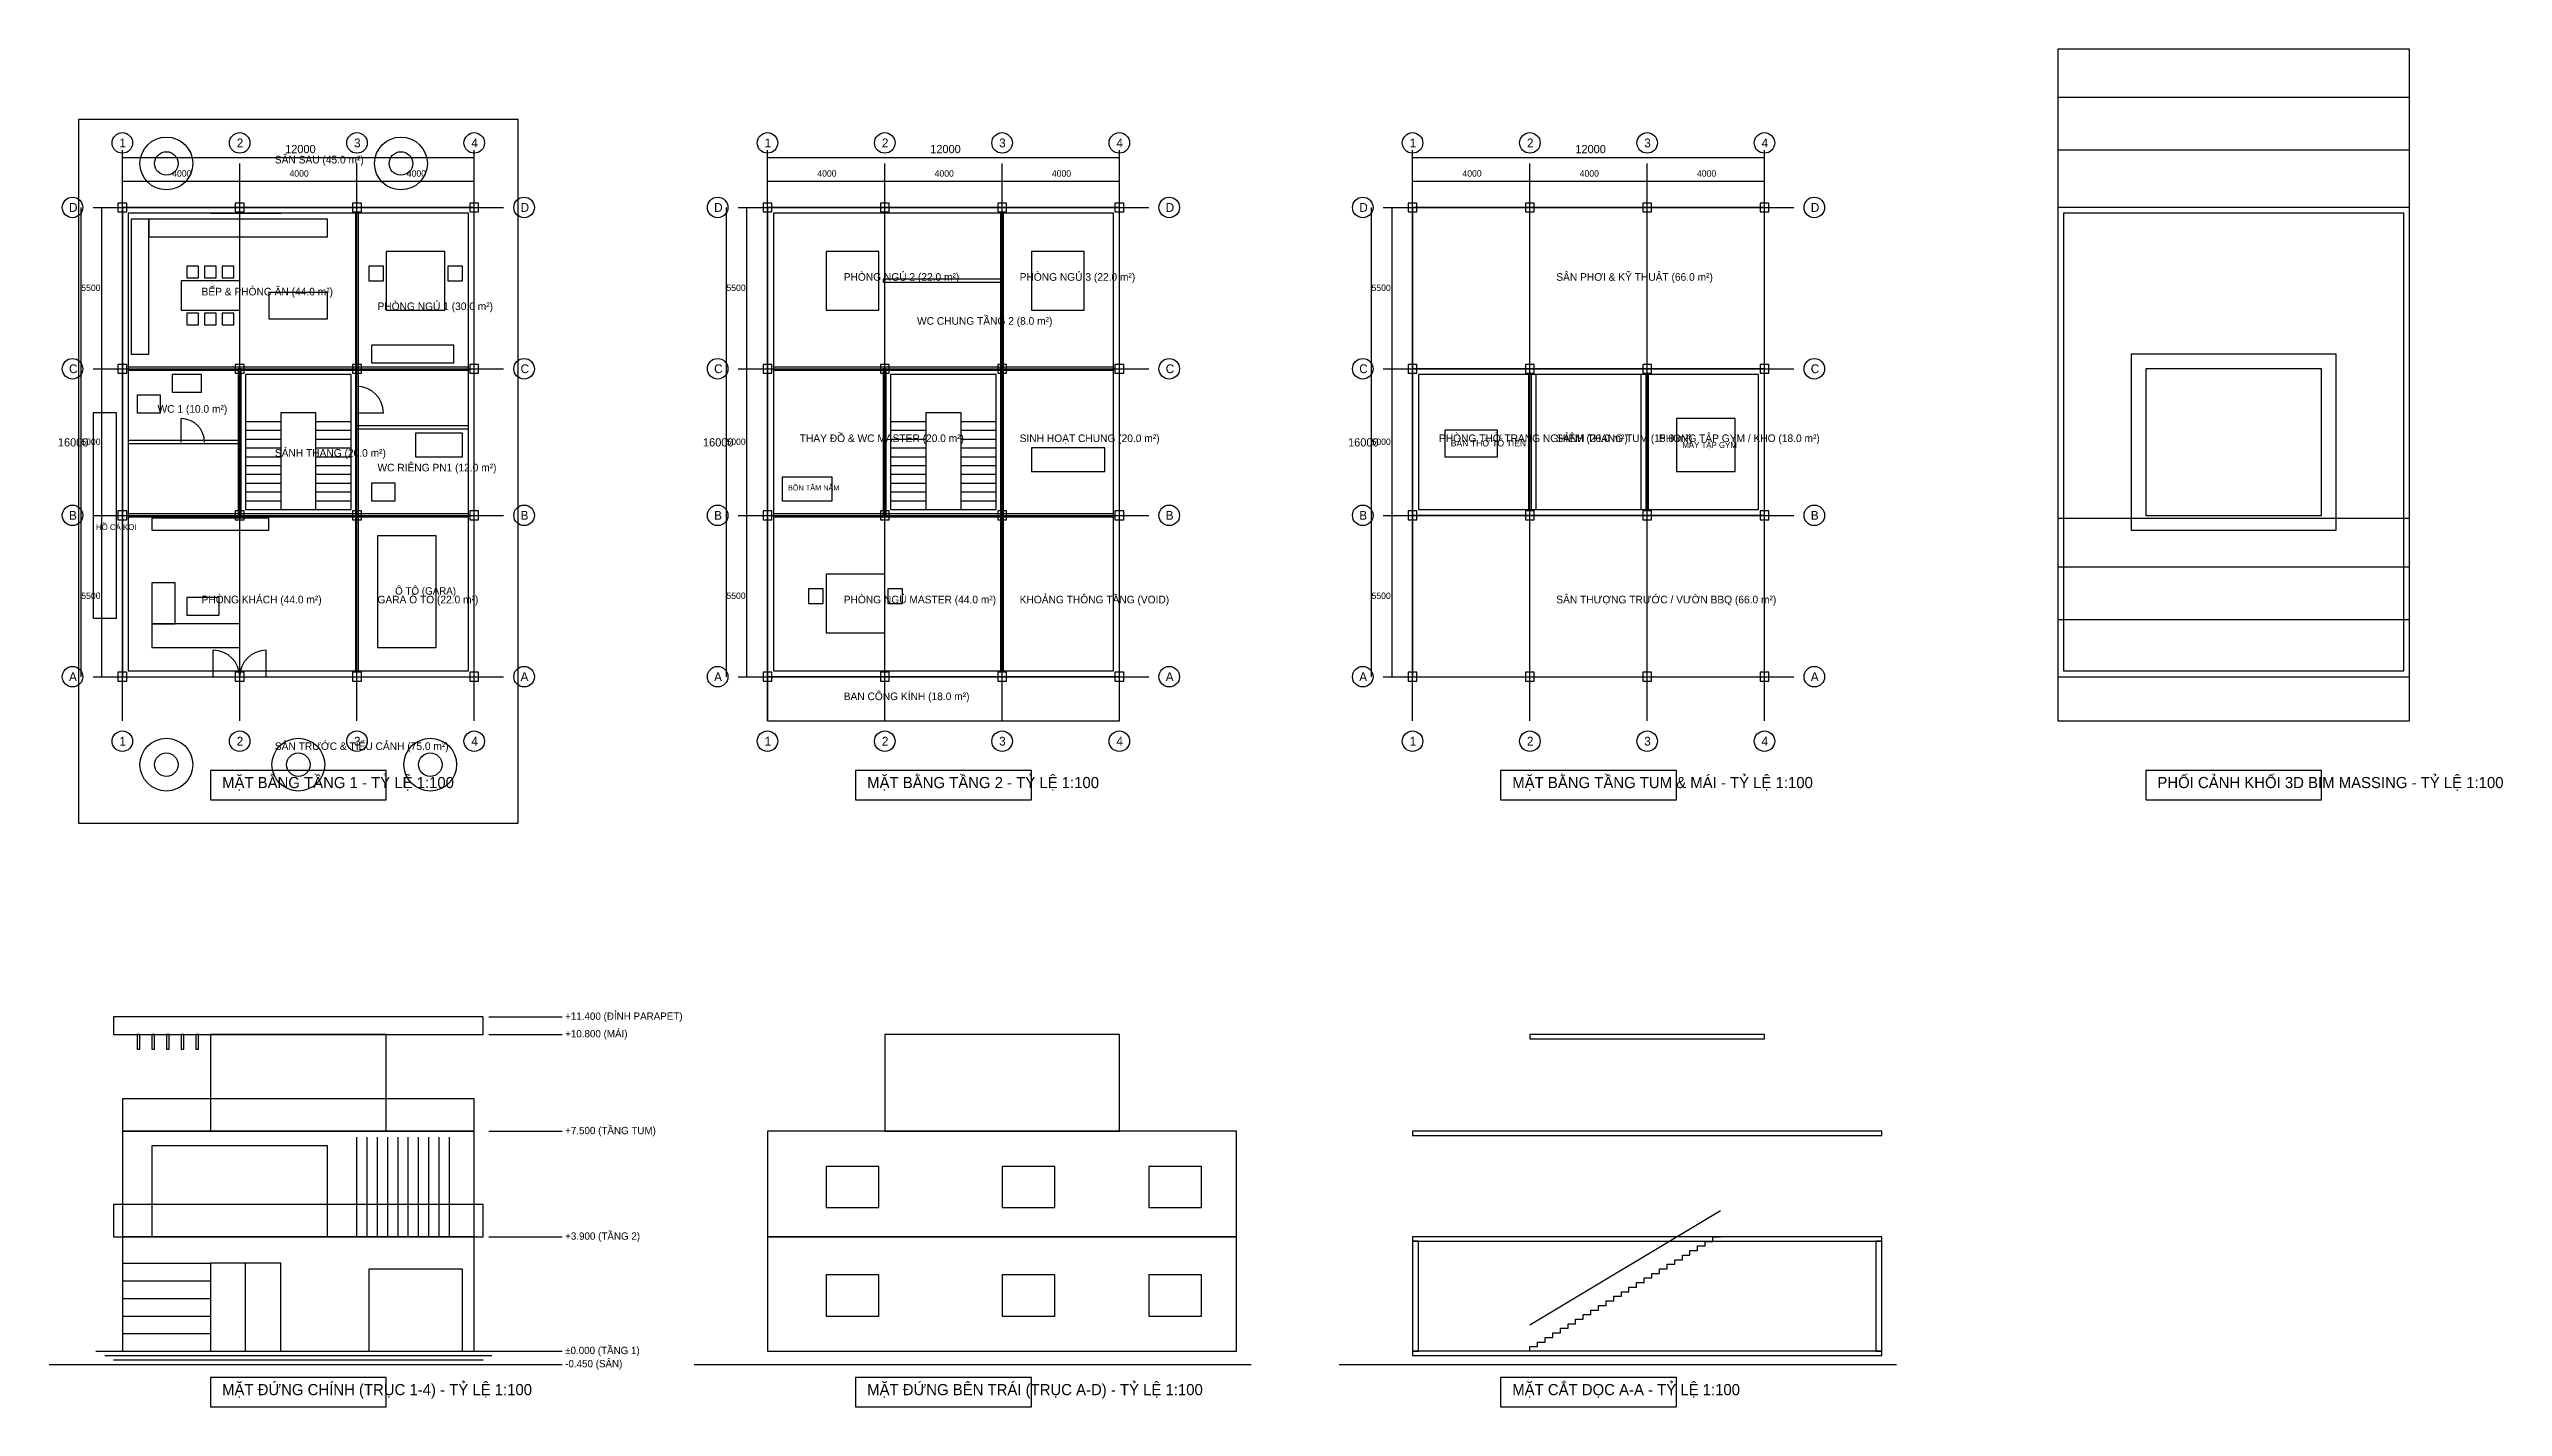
# Model space of a CAD drawing. Header units: millimetres. Extents: x -1000 to 82683, y -19900 to 26400.
import ezdxf

# ---------------------------------------------------------------- set-up
doc = ezdxf.new("R2010")
doc.units = ezdxf.units.MM
for name, color, linetype in [('A-3D-SOLID', 7, 'Continuous'), ('A-ANNO', 7, 'Continuous'), ('A-COLS', 7, 'Continuous'), ('A-DIMS', 7, 'Continuous'), ('A-DOOR', 7, 'Continuous'), ('A-ELEV', 7, 'Continuous'), ('A-FURN', 7, 'Continuous'), ('A-GLAZ', 7, 'Continuous'), ('A-GRID', 7, 'Continuous'), ('A-SANR', 7, 'Continuous'), ('A-SECT', 7, 'Continuous'), ('A-SITE', 7, 'Continuous'), ('A-STAIR', 7, 'Continuous'), ('A-WALL-EXTR', 7, 'Continuous'), ('A-WALL-INTR', 7, 'Continuous')]:
    doc.layers.add(name, color=color, linetype=linetype)

msp = doc.modelspace()

# ---------------------------------------------------------------- linework, layer by layer
at = {"layer": 'A-3D-SOLID'}
for points in [[(67500, 10400), (79500, 10400), (79500, 26400), (67500, 26400)], [(67500, 8750), (79500, 8750), (79500, 24750), (67500, 24750)], [(67500, 6950), (79500, 6950), (79500, 22950), (67500, 22950)], [(67500, 5000), (79500, 5000), (79500, 21000), (67500, 21000)], [(67500, 5000), (79500, 5000), (79500, 21000), (67500, 21000)], [(67500, 3500), (79500, 3500), (79500, 21000), (67500, 21000)], [(67500, 5000), (79500, 5000), (79500, 21000), (67500, 21000)], [(67700, 5200), (79300, 5200), (79300, 20800), (67700, 20800)], [(70000, 10000), (77000, 10000), (77000, 16000), (70000, 16000)], [(70500, 10500), (76500, 10500), (76500, 15500), (70500, 15500)]]:
    msp.add_lwpolyline(points, close=True, dxfattribs=at)
at = {"layer": 'A-ANNO'}
for points in [[(4500, 800), (10500, 800), (10500, 1800), (4500, 1800)], [(26500, 800), (32500, 800), (32500, 1800), (26500, 1800)], [(48500, 800), (54500, 800), (54500, 1800), (48500, 1800)], [(70500, 800), (76500, 800), (76500, 1800), (70500, 1800)], [(4500, -19900), (10500, -19900), (10500, -18900), (4500, -18900)], [(26500, -19900), (32500, -19900), (32500, -18900), (26500, -18900)], [(48500, -19900), (54500, -19900), (54500, -18900), (48500, -18900)]]:
    msp.add_lwpolyline(points, close=True, dxfattribs=at)
at = {"layer": 'A-COLS'}
for points in [[(1350, 20850), (1650, 20850), (1650, 21150), (1350, 21150)], [(5350, 20850), (5650, 20850), (5650, 21150), (5350, 21150)], [(9350, 20850), (9650, 20850), (9650, 21150), (9350, 21150)], [(13350, 20850), (13650, 20850), (13650, 21150), (13350, 21150)], [(23350, 20850), (23650, 20850), (23650, 21150), (23350, 21150)], [(27350, 20850), (27650, 20850), (27650, 21150), (27350, 21150)], [(31350, 20850), (31650, 20850), (31650, 21150), (31350, 21150)], [(35350, 20850), (35650, 20850), (35650, 21150), (35350, 21150)], [(45350, 20850), (45650, 20850), (45650, 21150), (45350, 21150)], [(49350, 20850), (49650, 20850), (49650, 21150), (49350, 21150)], [(53350, 20850), (53650, 20850), (53650, 21150), (53350, 21150)], [(57350, 20850), (57650, 20850), (57650, 21150), (57350, 21150)], [(1350, 15350), (1650, 15350), (1650, 15650), (1350, 15650)], [(5350, 15350), (5650, 15350), (5650, 15650), (5350, 15650)], [(9350, 15350), (9650, 15350), (9650, 15650), (9350, 15650)], [(13350, 15350), (13650, 15350), (13650, 15650), (13350, 15650)], [(23350, 15350), (23650, 15350), (23650, 15650), (23350, 15650)], [(27350, 15350), (27650, 15350), (27650, 15650), (27350, 15650)], [(31350, 15350), (31650, 15350), (31650, 15650), (31350, 15650)], [(35350, 15350), (35650, 15350), (35650, 15650), (35350, 15650)], [(45350, 15350), (45650, 15350), (45650, 15650), (45350, 15650)], [(49350, 15350), (49650, 15350), (49650, 15650), (49350, 15650)], [(53350, 15350), (53650, 15350), (53650, 15650), (53350, 15650)], [(57350, 15350), (57650, 15350), (57650, 15650), (57350, 15650)], [(1350, 10350), (1650, 10350), (1650, 10650), (1350, 10650)], [(5350, 10350), (5650, 10350), (5650, 10650), (5350, 10650)], [(9350, 10350), (9650, 10350), (9650, 10650), (9350, 10650)], [(13350, 10350), (13650, 10350), (13650, 10650), (13350, 10650)], [(23350, 10350), (23650, 10350), (23650, 10650), (23350, 10650)], [(27350, 10350), (27650, 10350), (27650, 10650), (27350, 10650)], [(31350, 10350), (31650, 10350), (31650, 10650), (31350, 10650)], [(35350, 10350), (35650, 10350), (35650, 10650), (35350, 10650)], [(45350, 10350), (45650, 10350), (45650, 10650), (45350, 10650)], [(49350, 10350), (49650, 10350), (49650, 10650), (49350, 10650)], [(53350, 10350), (53650, 10350), (53650, 10650), (53350, 10650)], [(57350, 10350), (57650, 10350), (57650, 10650), (57350, 10650)], [(1350, 4850), (1650, 4850), (1650, 5150), (1350, 5150)], [(5350, 4850), (5650, 4850), (5650, 5150), (5350, 5150)], [(9350, 4850), (9650, 4850), (9650, 5150), (9350, 5150)], [(13350, 4850), (13650, 4850), (13650, 5150), (13350, 5150)], [(23350, 4850), (23650, 4850), (23650, 5150), (23350, 5150)], [(27350, 4850), (27650, 4850), (27650, 5150), (27350, 5150)], [(31350, 4850), (31650, 4850), (31650, 5150), (31350, 5150)], [(35350, 4850), (35650, 4850), (35650, 5150), (35350, 5150)], [(45350, 4850), (45650, 4850), (45650, 5150), (45350, 5150)], [(49350, 4850), (49650, 4850), (49650, 5150), (49350, 5150)], [(53350, 4850), (53650, 4850), (53650, 5150), (53350, 5150)], [(57350, 4850), (57650, 4850), (57650, 5150), (57350, 5150)]]:
    msp.add_lwpolyline(points, close=True, dxfattribs=at)
at = {"layer": 'A-DIMS'}
for p, q in [((1500, 22450), (1500, 22950)), ((1500, 22700), (13500, 22700)), ((13500, 22450), (13500, 22950)), ((23500, 22450), (23500, 22950)), ((23500, 22700), (35500, 22700)), ((35500, 22450), (35500, 22950)), ((45500, 22450), (45500, 22950)), ((45500, 22700), (57500, 22700)), ((57500, 22450), (57500, 22950)), ((1500, 21700), (1500, 22100)), ((1500, 21900), (5500, 21900)), ((5500, 21700), (5500, 22100)), ((5500, 21700), (5500, 22100)), ((5500, 21900), (9500, 21900)), ((9500, 21700), (9500, 22100)), ((9500, 21700), (9500, 22100)), ((9500, 21900), (13500, 21900)), ((13500, 21700), (13500, 22100)), ((23500, 21700), (23500, 22100)), ((23500, 21900), (27500, 21900)), ((27500, 21700), (27500, 22100)), ((27500, 21700), (27500, 22100)), ((27500, 21900), (31500, 21900)), ((31500, 21700), (31500, 22100)), ((31500, 21700), (31500, 22100)), ((31500, 21900), (35500, 21900)), ((35500, 21700), (35500, 22100)), ((45500, 21700), (45500, 22100)), ((45500, 21900), (49500, 21900)), ((49500, 21700), (49500, 22100)), ((49500, 21700), (49500, 22100)), ((49500, 21900), (53500, 21900)), ((53500, 21700), (53500, 22100)), ((53500, 21700), (53500, 22100)), ((53500, 21900), (57500, 21900)), ((57500, 21700), (57500, 22100)), ((100, 5000), (100, 21000)), ((600, 21000), (1000, 21000)), ((800, 15500), (800, 21000)), ((22100, 5000), (22100, 21000)), ((22600, 21000), (23000, 21000)), ((22800, 15500), (22800, 21000)), ((44100, 5000), (44100, 21000)), ((44600, 21000), (45000, 21000)), ((44800, 15500), (44800, 21000)), ((600, 15500), (1000, 15500)), ((600, 15500), (1000, 15500)), ((800, 10500), (800, 15500)), ((22600, 15500), (23000, 15500)), ((22600, 15500), (23000, 15500)), ((22800, 10500), (22800, 15500)), ((44600, 15500), (45000, 15500)), ((44600, 15500), (45000, 15500)), ((44800, 10500), (44800, 15500)), ((600, 10500), (1000, 10500)), ((600, 10500), (1000, 10500)), ((800, 5000), (800, 10500)), ((22600, 10500), (23000, 10500)), ((22600, 10500), (23000, 10500)), ((22800, 5000), (22800, 10500)), ((44600, 10500), (45000, 10500)), ((44600, 10500), (45000, 10500)), ((44800, 5000), (44800, 10500)), ((600, 5000), (1000, 5000)), ((22600, 5000), (23000, 5000)), ((44600, 5000), (45000, 5000)), ((14000, -6600), (16500, -6600)), ((14000, -7200), (16500, -7200)), ((14000, -10500), (16500, -10500)), ((14000, -14100), (16500, -14100)), ((14000, -18000), (16500, -18000)), ((14000, -18450), (16500, -18450))]:
    msp.add_line(p, q, dxfattribs=at)
at = {"layer": 'A-DOOR'}
for p, q in [((3500, 13000), (3500, 13800)), ((9500, 14000), (10400, 14000)), ((4600, 5000), (4600, 5900)), ((6400, 5000), (6400, 5900)), ((9900, 5000), (13100, 5000))]:
    msp.add_line(p, q, dxfattribs=at)
for centre, radius, start, end in [((9500, 14000), 900, 0, 90), ((3500, 13000), 800, 0, 90), ((4600, 5000), 900, 0, 90), ((6400, 5000), 900, 90, 180)]:
    msp.add_arc(centre, radius, start, end, dxfattribs=at)
at = {"layer": 'A-ELEV'}
for p, q in [((9500, -14100), (9500, -10700)), ((9850, -14100), (9850, -10700)), ((10200, -14100), (10200, -10700)), ((10550, -14100), (10550, -10700)), ((10900, -14100), (10900, -10700)), ((11250, -14100), (11250, -10700)), ((11600, -14100), (11600, -10700)), ((11950, -14100), (11950, -10700)), ((12300, -14100), (12300, -10700)), ((12650, -14100), (12650, -10700)), ((1500, -15000), (4500, -15000)), ((1500, -15600), (4500, -15600)), ((1500, -16200), (4500, -16200)), ((1500, -16800), (4500, -16800)), ((1500, -17400), (4500, -17400)), ((600, -18000), (14400, -18000)), ((900, -18150), (14100, -18150)), ((1200, -18300), (13800, -18300)), ((-1000, -18450), (16000, -18450)), ((21000, -18450), (40000, -18450))]:
    msp.add_line(p, q, dxfattribs=at)
for points in [[(1200, -7200), (13800, -7200), (13800, -6600), (1200, -6600)], [(2000, -7700), (2100, -7700), (2100, -7200), (2000, -7200)], [(2500, -7700), (2600, -7700), (2600, -7200), (2500, -7200)], [(3000, -7700), (3100, -7700), (3100, -7200), (3000, -7200)], [(3500, -7700), (3600, -7700), (3600, -7200), (3500, -7200)], [(4000, -7700), (4100, -7700), (4100, -7200), (4000, -7200)], [(4500, -10500), (10500, -10500), (10500, -7200), (4500, -7200)], [(27500, -10500), (35500, -10500), (35500, -7200), (27500, -7200)], [(1500, -14100), (13500, -14100), (13500, -10500), (1500, -10500)], [(23500, -14100), (39500, -14100), (39500, -10500), (23500, -10500)], [(1500, -18000), (13500, -18000), (13500, -14100), (1500, -14100)], [(23500, -18000), (39500, -18000), (39500, -14100), (23500, -14100)], [(9900, -18000), (13100, -18000), (13100, -15200), (9900, -15200)]]:
    msp.add_lwpolyline(points, close=True, dxfattribs=at)
at = {"layer": 'A-FURN'}
for points in [[(1800, 16000), (2400, 16000), (2400, 20600), (1800, 20600)], [(2400, 20000), (8500, 20000), (8500, 20600), (2400, 20600)], [(10500, 17500), (12500, 17500), (12500, 19500), (10500, 19500)], [(25500, 17500), (27300, 17500), (27300, 19500), (25500, 19500)], [(32500, 17500), (34300, 17500), (34300, 19500), (32500, 19500)], [(3500, 17500), (5500, 17500), (5500, 18500), (3500, 18500)], [(3700, 18600), (4100, 18600), (4100, 19000), (3700, 19000)], [(4300, 18600), (4700, 18600), (4700, 19000), (4300, 19000)], [(4900, 18600), (5300, 18600), (5300, 19000), (4900, 19000)], [(9900, 18500), (10400, 18500), (10400, 19000), (9900, 19000)], [(12600, 18500), (13100, 18500), (13100, 19000), (12600, 19000)], [(6500, 17200), (8500, 17200), (8500, 18100), (6500, 18100)], [(3700, 17000), (4100, 17000), (4100, 17400), (3700, 17400)], [(4300, 17000), (4700, 17000), (4700, 17400), (4300, 17400)], [(4900, 17000), (5300, 17000), (5300, 17400), (4900, 17400)], [(10000, 15700), (12800, 15700), (12800, 16300), (10000, 16300)], [(46600, 12500), (48400, 12500), (48400, 13400), (46600, 13400)], [(54500, 12000), (56500, 12000), (56500, 13800), (54500, 13800)], [(32500, 12000), (35000, 12000), (35000, 12800), (32500, 12800)], [(2500, 10000), (6500, 10000), (6500, 10400), (2500, 10400)], [(25500, 6500), (27500, 6500), (27500, 8500), (25500, 8500)], [(2500, 6800), (3300, 6800), (3300, 8200), (2500, 8200)], [(3700, 7100), (4800, 7100), (4800, 7700), (3700, 7700)], [(24900, 7500), (25400, 7500), (25400, 8000), (24900, 8000)], [(27600, 7500), (28100, 7500), (28100, 8000), (27600, 8000)], [(2500, 6000), (5500, 6000), (5500, 6800), (2500, 6800)]]:
    msp.add_lwpolyline(points, close=True, dxfattribs=at)
at = {"layer": 'A-GLAZ'}
for p, q in [((4500, 21000), (6900, 21000)), ((4500, 20800), (6900, 20800)), ((2300, 5200), (4700, 5200)), ((2300, 5000), (4700, 5000)), ((5700, -18000), (5700, -15000))]:
    msp.add_line(p, q, dxfattribs=at)
for points in [[(45500, 15500), (57500, 15500), (57500, 21000), (45500, 21000)], [(45500, 5000), (57500, 5000), (57500, 10500), (45500, 10500)], [(23500, 3500), (35500, 3500), (35500, 5000), (23500, 5000)], [(1500, -10500), (13500, -10500), (13500, -9400), (1500, -9400)], [(2500, -14100), (8500, -14100), (8500, -11000), (2500, -11000)], [(25500, -13100), (27300, -13100), (27300, -11700), (25500, -11700)], [(31500, -13100), (33300, -13100), (33300, -11700), (31500, -11700)], [(36500, -13100), (38300, -13100), (38300, -11700), (36500, -11700)], [(1200, -14100), (13800, -14100), (13800, -13000), (1200, -13000)], [(4500, -18000), (6900, -18000), (6900, -15000), (4500, -15000)], [(25500, -16800), (27300, -16800), (27300, -15400), (25500, -15400)], [(31500, -16800), (33300, -16800), (33300, -15400), (31500, -15400)], [(36500, -16800), (38300, -16800), (38300, -15400), (36500, -15400)]]:
    msp.add_lwpolyline(points, close=True, dxfattribs=at)
at = {"layer": 'A-GRID'}
for p, q in [((1500, 3500), (1500, 22500)), ((5500, 3500), (5500, 22500)), ((9500, 3500), (9500, 22500)), ((13500, 3500), (13500, 22500)), ((23500, 3500), (23500, 22500)), ((27500, 3500), (27500, 22500)), ((31500, 3500), (31500, 22500)), ((35500, 3500), (35500, 22500)), ((45500, 3500), (45500, 22500)), ((49500, 3500), (49500, 22500)), ((53500, 3500), (53500, 22500)), ((57500, 3500), (57500, 22500)), ((500, 21000), (14500, 21000)), ((22500, 21000), (36500, 21000)), ((44500, 21000), (58500, 21000)), ((500, 15500), (14500, 15500)), ((22500, 15500), (36500, 15500)), ((44500, 15500), (58500, 15500)), ((500, 10500), (14500, 10500)), ((22500, 10500), (36500, 10500)), ((44500, 10500), (58500, 10500)), ((500, 5000), (14500, 5000)), ((22500, 5000), (36500, 5000)), ((44500, 5000), (58500, 5000))]:
    msp.add_line(p, q, dxfattribs=at)
for centre in [(1500, 23200), (5500, 23200), (9500, 23200), (13500, 23200), (23500, 23200), (27500, 23200), (31500, 23200), (35500, 23200), (45500, 23200), (49500, 23200), (53500, 23200), (57500, 23200), (-200, 21000), (15200, 21000), (21800, 21000), (37200, 21000), (43800, 21000), (59200, 21000), (-200, 15500), (15200, 15500), (21800, 15500), (37200, 15500), (43800, 15500), (59200, 15500), (-200, 10500), (15200, 10500), (21800, 10500), (37200, 10500), (43800, 10500), (59200, 10500), (-200, 5000), (15200, 5000), (21800, 5000), (37200, 5000), (43800, 5000), (59200, 5000), (1500, 2800), (5500, 2800), (9500, 2800), (13500, 2800), (23500, 2800), (27500, 2800), (31500, 2800), (35500, 2800), (45500, 2800), (49500, 2800), (53500, 2800), (57500, 2800)]:
    msp.add_circle(centre, 350, dxfattribs=at)
at = {"layer": 'A-SANR'}
for points in [[(3200, 14700), (4200, 14700), (4200, 15300), (3200, 15300)], [(2000, 14000), (2800, 14000), (2800, 14600), (2000, 14600)], [(11500, 12500), (13100, 12500), (13100, 13300), (11500, 13300)], [(24000, 11000), (25700, 11000), (25700, 11800), (24000, 11800)], [(10000, 11000), (10800, 11000), (10800, 11600), (10000, 11600)]]:
    msp.add_lwpolyline(points, close=True, dxfattribs=at)
at = {"layer": 'A-SECT'}
msp.add_line((43000, -18450), (62000, -18450), dxfattribs=at)
for points in [[(49500, -7350), (57500, -7350), (57500, -7200), (49500, -7200)], [(45500, -10650), (61500, -10650), (61500, -10500), (45500, -10500)], [(45500, -14250), (61500, -14250), (61500, -14100), (45500, -14100)], [(45500, -18000), (45700, -18000), (45700, -14250), (45500, -14250)], [(61300, -18000), (61500, -18000), (61500, -14250), (61300, -14250)], [(45500, -18150), (61500, -18150), (61500, -18000), (45500, -18000)]]:
    msp.add_lwpolyline(points, close=True, dxfattribs=at)
at = {"layer": 'A-SITE'}
for points in [[(0, 0), (15000, 0), (15000, 24000), (0, 24000)], [(1500, 5000), (13500, 5000), (13500, 21000), (1500, 21000)], [(500, 7000), (1300, 7000), (1300, 14000), (500, 14000)], [(10200, 6000), (12200, 6000), (12200, 9800), (10200, 9800)]]:
    msp.add_lwpolyline(points, close=True, dxfattribs=at)
for centre, radius in [((3000, 22500), 900), ((3000, 22500), 400), ((11000, 22500), 900), ((11000, 22500), 400), ((3000, 2000), 900), ((7500, 2000), 900), ((12000, 2000), 900), ((3000, 2000), 400), ((7500, 2000), 400), ((12000, 2000), 400)]:
    msp.add_circle(centre, radius, dxfattribs=at)
at = {"layer": 'A-STAIR'}
for p, q in [((5700, 13700), (6900, 13700)), ((5700, 13400), (6900, 13400)), ((8100, 13700), (9300, 13700)), ((8100, 13400), (9300, 13400)), ((27700, 13700), (28900, 13700)), ((27700, 13400), (28900, 13400)), ((30100, 13700), (31300, 13700)), ((30100, 13400), (31300, 13400)), ((5700, 13100), (6900, 13100)), ((5700, 12800), (6900, 12800)), ((8100, 13100), (9300, 13100)), ((8100, 12800), (9300, 12800)), ((27700, 13100), (28900, 13100)), ((27700, 12800), (28900, 12800)), ((30100, 13100), (31300, 13100)), ((30100, 12800), (31300, 12800)), ((5700, 12500), (6900, 12500)), ((5700, 12200), (6900, 12200)), ((5700, 11900), (6900, 11900)), ((8100, 12500), (9300, 12500)), ((8100, 12200), (9300, 12200)), ((8100, 11900), (9300, 11900)), ((27700, 12500), (28900, 12500)), ((27700, 12200), (28900, 12200)), ((27700, 11900), (28900, 11900)), ((30100, 12500), (31300, 12500)), ((30100, 12200), (31300, 12200)), ((30100, 11900), (31300, 11900)), ((5700, 11600), (6900, 11600)), ((5700, 11300), (6900, 11300)), ((5700, 11000), (6900, 11000)), ((8100, 11600), (9300, 11600)), ((8100, 11300), (9300, 11300)), ((8100, 11000), (9300, 11000)), ((27700, 11600), (28900, 11600)), ((27700, 11300), (28900, 11300)), ((27700, 11000), (28900, 11000)), ((30100, 11600), (31300, 11600)), ((30100, 11300), (31300, 11300)), ((30100, 11000), (31300, 11000)), ((49500, -17100), (56000, -13200)), ((55740, -14256), (55740, -14100)), ((55740, -14100), (56000, -14100)), ((54180, -15192), (54180, -15036)), ((54180, -15036), (54440, -15036)), ((54440, -15036), (54440, -14880)), ((54440, -14880), (54700, -14880)), ((54700, -14880), (54700, -14724)), ((54700, -14724), (54960, -14724)), ((54960, -14724), (54960, -14568)), ((54960, -14568), (55220, -14568)), ((55220, -14568), (55220, -14412)), ((55220, -14412), (55480, -14412)), ((55480, -14412), (55480, -14256)), ((55480, -14256), (55740, -14256)), ((52880, -15972), (52880, -15816)), ((52880, -15816), (53140, -15816)), ((53140, -15816), (53140, -15660)), ((53140, -15660), (53400, -15660)), ((53400, -15660), (53400, -15504)), ((53400, -15504), (53660, -15504)), ((53660, -15504), (53660, -15348)), ((53660, -15348), (53920, -15348)), ((53920, -15348), (53920, -15192)), ((53920, -15192), (54180, -15192)), ((51580, -16752), (51580, -16596)), ((51580, -16596), (51840, -16596)), ((51840, -16596), (51840, -16440)), ((51840, -16440), (52100, -16440)), ((52100, -16440), (52100, -16284)), ((52100, -16284), (52360, -16284)), ((52360, -16284), (52360, -16128)), ((52360, -16128), (52620, -16128)), ((52620, -16128), (52620, -15972)), ((52620, -15972), (52880, -15972)), ((50020, -17688), (50020, -17532)), ((50020, -17532), (50280, -17532)), ((50280, -17532), (50280, -17376)), ((50280, -17376), (50540, -17376)), ((50540, -17376), (50540, -17220)), ((50540, -17220), (50800, -17220)), ((50800, -17220), (50800, -17064)), ((50800, -17064), (51060, -17064)), ((51060, -17064), (51060, -16908)), ((51060, -16908), (51320, -16908)), ((51320, -16908), (51320, -16752)), ((51320, -16752), (51580, -16752)), ((49500, -18000), (49500, -17844)), ((49500, -17844), (49760, -17844)), ((49760, -17844), (49760, -17688)), ((49760, -17688), (50020, -17688))]:
    msp.add_line(p, q, dxfattribs=at)
for points in [[(5700, 10700), (9300, 10700), (9300, 15300), (5700, 15300)], [(27700, 10700), (31300, 10700), (31300, 15300), (27700, 15300)], [(49700, 10700), (53300, 10700), (53300, 15300), (49700, 15300)], [(6900, 10700), (8100, 10700), (8100, 14000), (6900, 14000)], [(28900, 10700), (30100, 10700), (30100, 14000), (28900, 14000)]]:
    msp.add_lwpolyline(points, close=True, dxfattribs=at)
at = {"layer": 'A-WALL-EXTR'}
for points in [[(1500, 5000), (13500, 5000), (13500, 21000), (1500, 21000)], [(23500, 5000), (35500, 5000), (35500, 21000), (23500, 21000)], [(1700, 5200), (13300, 5200), (13300, 20800), (1700, 20800)], [(23700, 5200), (35300, 5200), (35300, 20800), (23700, 20800)], [(45500, 10500), (57500, 10500), (57500, 15500), (45500, 15500)], [(45700, 10700), (57300, 10700), (57300, 15300), (45700, 15300)]]:
    msp.add_lwpolyline(points, close=True, dxfattribs=at)
at = {"layer": 'A-WALL-INTR'}
for p, q in [((9550, 20800), (9450, 20800)), ((9450, 20800), (9450, 15500)), ((9550, 15500), (9550, 20800)), ((31550, 20800), (31450, 20800)), ((31450, 20800), (31450, 15500)), ((31550, 15500), (31550, 20800)), ((31500, 18550), (27450, 18550)), ((27450, 18550), (27450, 18450)), ((27450, 18450), (31500, 18450)), ((31500, 18450), (31500, 18550)), ((13300, 15550), (1700, 15550)), ((1700, 15550), (1700, 15450)), ((1700, 15450), (13300, 15450)), ((5550, 15500), (5450, 15500)), ((5450, 15500), (5450, 10500)), ((5550, 10500), (5550, 15500)), ((9550, 15500), (9450, 15500)), ((9450, 15500), (9450, 10500)), ((9450, 15500), (9550, 15500)), ((9550, 10500), (9550, 15500)), ((13300, 15450), (13300, 15550)), ((35300, 15550), (23700, 15550)), ((23700, 15550), (23700, 15450)), ((23700, 15450), (35300, 15450)), ((27550, 15500), (27450, 15500)), ((27450, 15500), (27450, 10500)), ((27550, 10500), (27550, 15500)), ((31550, 15500), (31450, 15500)), ((31450, 15500), (31450, 10500)), ((31450, 15500), (31550, 15500)), ((31550, 10500), (31550, 15500)), ((35300, 15450), (35300, 15550)), ((49550, 15300), (49450, 15300)), ((49450, 15300), (49450, 10700)), ((49550, 10700), (49550, 15300)), ((53550, 15300), (53450, 15300)), ((53450, 15300), (53450, 10700)), ((53550, 10700), (53550, 15300)), ((13300, 13550), (9450, 13550)), ((9450, 13550), (9450, 13450)), ((9450, 13450), (13300, 13450)), ((13300, 13450), (13300, 13550)), ((5500, 13050), (1700, 13050)), ((1700, 13050), (1700, 12950)), ((1700, 12950), (5500, 12950)), ((5500, 12950), (5500, 13050)), ((13300, 10550), (1700, 10550)), ((1700, 10550), (1700, 10450)), ((1700, 10450), (13300, 10450)), ((5450, 10500), (5550, 10500)), ((9550, 10500), (9450, 10500)), ((9450, 10500), (9450, 5200)), ((9450, 10500), (9550, 10500)), ((9550, 5200), (9550, 10500)), ((13300, 10450), (13300, 10550)), ((35300, 10550), (23700, 10550)), ((23700, 10550), (23700, 10450)), ((23700, 10450), (35300, 10450)), ((27450, 10500), (27550, 10500)), ((31550, 10500), (31450, 10500)), ((31450, 10500), (31450, 5200)), ((31450, 10500), (31550, 10500)), ((31550, 5200), (31550, 10500)), ((35300, 10450), (35300, 10550)), ((49450, 10700), (49550, 10700)), ((53450, 10700), (53550, 10700)), ((9450, 5200), (9550, 5200)), ((31450, 5200), (31550, 5200))]:
    msp.add_line(p, q, dxfattribs=at)

# ---------------------------------------------------------------- texts
at = {"layer": 'A-ANNO'}
for s, height, p in [('1', 300, (1400, 23050)), ('2', 300, (5400, 23050)), ('SÂN SAU (45.0 m²)', 260, (6700, 22500)), ('3', 300, (9400, 23050)), ('4', 300, (13400, 23050)), ('1', 300, (23400, 23050)), ('2', 300, (27400, 23050)), ('3', 300, (31400, 23050)), ('4', 300, (35400, 23050)), ('1', 300, (45400, 23050)), ('2', 300, (49400, 23050)), ('3', 300, (53400, 23050)), ('4', 300, (57400, 23050)), ('D', 300, (-320, 20850)), ('D', 300, (15080, 20850)), ('D', 300, (21680, 20850)), ('D', 300, (37080, 20850)), ('D', 300, (43680, 20850)), ('D', 300, (59080, 20850)), ('PHÒNG NGỦ 2 (22.0 m²)', 260, (26100, 18500)), ('PHÒNG NGỦ 3 (22.0 m²)', 260, (32100, 18500)), ('SÂN PHƠI & KỸ THUẬT (66.0 m²)', 260, (50400, 18500)), ('BẾP & PHÒNG ĂN (44.0 m²)', 260, (4200, 18000)), ('PHÒNG NGỦ 1 (30.0 m²)', 260, (10200, 17500)), ('WC CHUNG TẦNG 2 (8.0 m²)', 260, (28600, 17000)), ('C', 300, (-320, 15350)), ('C', 300, (15080, 15350)), ('C', 300, (21680, 15350)), ('C', 300, (37080, 15350)), ('C', 300, (43680, 15350)), ('C', 300, (59080, 15350)), ('WC 1 (10.0 m²)', 260, (2700, 14000)), ('SẢNH THANG (20.0 m²)', 260, (6700, 12500)), ('THAY ĐỒ & WC MASTER (20.0 m²)', 260, (24600, 13000)), ('SINH HOẠT CHUNG (20.0 m²)', 260, (32100, 13000)), ('PHÒNG THỜ TRANG NGHIÊM (20.0 m²)', 260, (46400, 13000)), ('BÀN THỜ TỔ TIÊN', 220, (46800, 12850)), ('SẢNH THANG TUM (15.0 m²)', 260, (50400, 13000)), ('PHÒNG TẬP GYM / KHO (18.0 m²)', 260, (53900, 13000)), ('MÁY TẬP GYM', 200, (54700, 12800)), ('WC RIÊNG PN1 (12.0 m²)', 260, (10200, 12000)), ('BỒN TẮM NẰM', 180, (24200, 11350)), ('B', 300, (-320, 10350)), ('HỒ CÁ KOI', 200, (600, 10000)), ('B', 300, (15080, 10350)), ('B', 300, (21680, 10350)), ('B', 300, (37080, 10350)), ('B', 300, (43680, 10350)), ('B', 300, (59080, 10350)), ('PHÒNG KHÁCH (44.0 m²)', 260, (4200, 7500)), ('GARA Ô TÔ (22.0 m²)', 260, (10200, 7500)), ('Ô TÔ (GARA)', 250, (10800, 7800)), ('PHÒNG NGỦ MASTER (44.0 m²)', 260, (26100, 7500)), ('KHOẢNG THÔNG TẦNG (VOID)', 260, (32100, 7500)), ('SÂN THƯỢNG TRƯỚC / VƯỜN BBQ (66.0 m²)', 260, (50400, 7500)), ('A', 300, (-320, 4850)), ('A', 300, (15080, 4850)), ('A', 300, (21680, 4850)), ('A', 300, (37080, 4850)), ('A', 300, (43680, 4850)), ('A', 300, (59080, 4850)), ('BAN CÔNG KÍNH (18.0 m²)', 260, (26100, 4200)), ('1', 300, (1400, 2650)), ('2', 300, (5400, 2650)), ('SÂN TRƯỚC & TIỂU CẢNH (75.0 m²)', 260, (6700, 2500)), ('3', 300, (9400, 2650)), ('4', 300, (13400, 2650)), ('1', 300, (23400, 2650)), ('2', 300, (27400, 2650)), ('3', 300, (31400, 2650)), ('4', 300, (35400, 2650)), ('1', 300, (45400, 2650)), ('2', 300, (49400, 2650)), ('3', 300, (53400, 2650)), ('4', 300, (57400, 2650)), ('MẶT BẰNG TẦNG 1 - TỶ LỆ 1:100', 380, (4900, 1200)), ('MẶT BẰNG TẦNG 2 - TỶ LỆ 1:100', 380, (26900, 1200)), ('MẶT BẰNG TẦNG TUM & MÁI - TỶ LỆ 1:100', 380, (48900, 1200)), ('PHỐI CẢNH KHỐI 3D BIM MASSING - TỶ LỆ 1:100', 380, (70900, 1200)), ('+11.400 (ĐỈNH PARAPET)', 250, (16600, -6700)), ('+10.800 (MÁI)', 250, (16600, -7300)), ('+7.500 (TẦNG TUM)', 250, (16600, -10600)), ('+3.900 (TẦNG 2)', 250, (16600, -14200)), ('±0.000 (TẦNG 1)', 250, (16600, -18100)), ('-0.450 (SÂN)', 250, (16600, -18550)), ('MẶT ĐỨNG CHÍNH (TRỤC 1-4) - TỶ LỆ 1:100', 380, (4900, -19500)), ('MẶT ĐỨNG BÊN TRÁI (TRỤC A-D) - TỶ LỆ 1:100', 380, (26900, -19500)), ('MẶT CẮT DỌC A-A - TỶ LỆ 1:100', 380, (48900, -19500))]:
    msp.add_text(s, height=height, dxfattribs=at).set_placement(p)
at = {"layer": 'A-DIMS'}
for s, height, p in [('12000', 280, (7050, 22850)), ('12000', 280, (29050, 22850)), ('12000', 280, (51050, 22850)), ('4000', 220, (3200, 22050)), ('4000', 220, (7200, 22050)), ('4000', 220, (11200, 22050)), ('4000', 220, (25200, 22050)), ('4000', 220, (29200, 22050)), ('4000', 220, (33200, 22050)), ('4000', 220, (47200, 22050)), ('4000', 220, (51200, 22050)), ('4000', 220, (55200, 22050)), ('5500', 220, (100, 18150)), ('5500', 220, (22100, 18150)), ('5500', 220, (44100, 18150)), ('16000', 280, (-700, 12850)), ('5000', 220, (100, 12900)), ('16000', 280, (21300, 12850)), ('5000', 220, (22100, 12900)), ('16000', 280, (43300, 12850)), ('5000', 220, (44100, 12900)), ('5500', 220, (100, 7650)), ('5500', 220, (22100, 7650)), ('5500', 220, (44100, 7650))]:
    msp.add_text(s, height=height, dxfattribs=at).set_placement(p)

doc.saveas('drawing.dxf')
